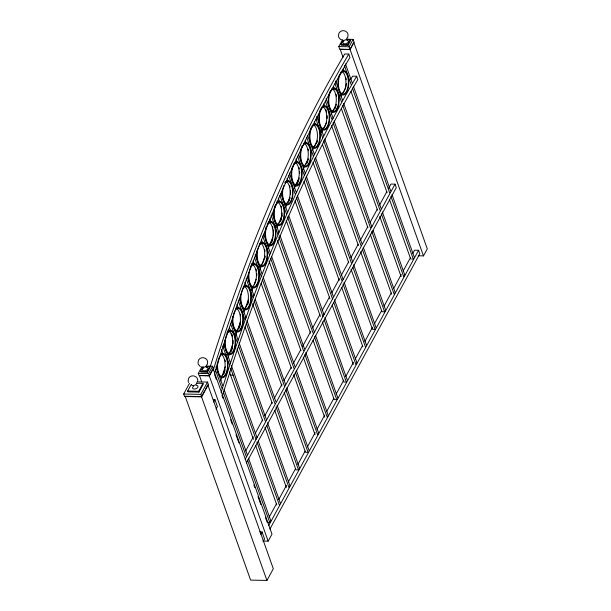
<?xml version="1.0" encoding="UTF-8"?>
<svg xmlns="http://www.w3.org/2000/svg" width="611" height="611" viewBox="0 0 611 611"><rect width="100%" height="100%" fill="white"/><g stroke="black" fill="none" stroke-linecap="round" stroke-linejoin="round"><path stroke-width="0.92" d="M197.666 381.264L197.75 379.561C196.795 375.414 190.999 374.459 188.768 378.018L188.096 380.897L188.471 382.532M207.32 364.477L207.633 361.406C206.678 357.259 200.882 356.305 198.651 359.864L197.987 362.743L198.354 364.377L200.355 366.715M347.766 37.454L348.079 34.384C347.124 30.237 341.335 29.282 339.105 32.841L338.433 35.721L338.8 37.355L340.801 39.692M346.574 39.249L353.112 39.387L354.113 42.205L350.095 49.583L339.831 49.361L338.822 46.551L342.397 39.99M346.452 39.646L350.225 39.73L350.561 40.67L347.98 45.413L341.373 45.267L341.045 44.336L343.191 40.379M347.98 45.413L347.644 44.473L350.225 39.73M418.145 255.78L423.476 255.894L349.095 46.772L353.112 39.387M197.048 381.852L207.511 382.081L208.404 384.586L201.706 396.883L184.583 396.516L183.697 394.011L189.494 383.349M196.536 383.234L202.959 383.372L203.257 384.212L198.949 392.117L187.944 391.88L187.653 391.04L191.09 384.716M206.067 366.088L212.597 366.226L213.407 368.479L209.39 375.864L199.117 375.643L198.315 373.382L201.882 366.829M206.006 366.676L209.779 366.753L210.047 367.509L207.465 372.252L200.866 372.107L200.599 371.358L203.18 366.615M207.465 372.252L207.198 371.496L209.779 366.753M198.949 392.117L198.651 391.277L202.959 383.372M209.39 375.864L208.58 373.604L212.597 366.226M268.16 541.163L209.237 375.681L213.063 368.654L271.987 534.136L268.16 541.163L262.829 541.048M201.706 396.883L200.813 394.378L207.511 382.081M201.913 395.745L204.647 390.727M205.556 389.054L207.832 384.869L273.308 568.742L266.931 580.45L250.625 580.099L185.156 396.233L200.553 396.562M213.636 402.046L214.942 399.655L213.308 399.617M216.118 409.011L217.417 406.613L214.942 399.655M245.614 451.025L253.359 436.796M255.184 433.451L262.47 420.055M264.746 415.877L272.04 402.489M274.316 398.303L282.061 384.075M283.886 380.729L291.172 367.341M293.456 363.155L300.742 349.767M302.567 346.414L310.77 331.353M312.588 328.008L319.881 314.619M322.157 310.434L329.451 297.045M331.727 292.86L339.472 278.631M341.297 275.286L348.583 261.898M350.859 257.712L358.153 244.324M360.429 240.138L367.723 226.75M369.999 222.564L377.293 209.176M379.568 204.99L386.855 191.602M388.68 188.257L390.956 184.071L395.034 184.155L396.272 187.638L246.37 462.955M245.133 459.48L395.034 184.155M269.153 517.143L276.447 503.747M278.723 499.569L286.467 485.34M288.293 481.995L295.579 468.599M297.863 464.421L305.149 451.033M307.432 446.847L315.177 432.619M316.994 429.273L324.739 415.045M326.564 411.699L333.858 398.311M336.134 394.126L343.878 379.897M345.704 376.552L353.448 362.323M355.266 358.978L362.56 345.589M364.836 341.404L372.58 327.175M374.406 323.83L381.699 310.441M383.975 306.256L391.261 292.868M393.545 288.682L401.29 274.454M403.107 271.108L410.401 257.72M412.677 253.534L414.502 250.189L418.581 250.273L419.818 253.756L269.917 529.073M260.76 534.381L262.066 531.982L259.614 531.929M267.236 522.565L269.81 522.619L270.81 520.778L248.494 458.097M298.84 469.301L299.505 468.072L277.096 405.131M384.922 311.19L385.594 309.96L363.27 247.272M394.492 293.624L395.157 292.394L373.107 230.469M268.672 525.597L418.581 250.273M263.234 541.338L264.54 538.94L262.066 531.982M423.476 255.894L427.303 248.868L353.777 42.373L349.95 49.399L340.167 49.193L343.046 57.274M341.045 44.336L347.644 44.473M338.822 46.551L349.095 46.772M214.453 373.825A1312.428 582.039 -88.8 0 1 349.927 57.487L348.782 54.066L344.703 53.982A1316.606 583.887 -88.8 0 0 210.49 365.913M222.351 395.997A1312.428 582.039 -88.8 0 1 357.825 79.667L356.679 76.245L352.6 76.154A1316.606 583.887 -88.8 0 0 350.722 79.361M411.57 259.064L413.288 259.102L390.964 196.406M200.599 371.358L207.198 371.496M198.315 373.382L208.58 373.604M230.538 375.078L233.112 375.131M209.237 375.681L199.453 375.467L201.699 381.768M187.653 391.04L198.651 391.277M183.697 394.011L200.813 394.378M345.398 63.796L352.096 82.607M353.372 86.189L390.689 190.976M391.964 194.558L414.289 257.254M344.398 65.644L351.096 84.448M352.371 88.03L389.688 192.824M343.107 69.165L343.741 70.96M351.081 91.558L387.114 192.771M389.665 199.934L410.714 259.041M335.699 80.973L342.412 99.822M343.688 103.412L381.073 208.412M382.356 212.002L404.726 274.82L403.718 276.668L381.348 213.85M335.011 83.715L341.404 101.663M342.679 105.26L380.073 210.26M333.407 86.357L334.362 89.046M341.396 108.789L377.506 210.199M379.744 216.485L401.152 276.615M326.137 98.554L333.171 118.297M334.125 120.993L371.832 226.88M325.449 101.296L331.842 119.244M333.125 122.834L370.51 227.827M371.786 231.416L394.156 294.235M323.845 103.939L324.8 106.627M325.762 109.316L326.717 112.012M331.513 125.469L367.937 227.773M370.174 234.059L391.59 294.181M316.712 116.525L323.41 135.329M324.685 138.911L361.995 243.69M316.032 119.267L322.723 138.071M323.685 140.759L360.994 245.538M362.27 249.12L384.586 311.801L382.02 311.747L360.658 251.747M314.421 121.895L315.375 124.583M322.387 144.288L358.42 245.477M307.608 135.39L314.321 154.239M315.604 157.837L352.692 261.982M353.647 264.678L376.025 327.527M306.607 137.231L313.321 156.088M314.275 158.784L351.363 262.929M352.967 267.419L375.024 329.375L372.458 329.314L351.035 269.161M305.317 140.767L306.279 143.463M312.992 162.32L348.797 262.875M298.603 154.522L305.324 173.402M306.287 176.098L343.099 279.471M344.054 282.167L366.463 345.093M297.603 156.37L304.324 175.242M305.279 177.938L341.77 280.418M343.054 284.016L365.462 346.941M295.991 159.013L297.274 162.602M303.995 181.482L339.204 280.365M341.763 287.56L362.888 346.888M289.362 172.997L296.083 191.877M297.366 195.474L333.209 296.144M334.492 299.741L356.9 362.667L355.892 364.507L333.805 302.483M288.675 175.739L295.082 193.718M296.358 197.315L332.529 298.886M287.071 178.381L288.033 181.077M295.075 200.859L329.963 298.832M332.201 305.126L353.326 364.454M280.861 193.55L287.567 212.399M288.85 215.989L324.006 314.718M324.96 317.407L347.331 380.233M279.853 195.398L286.567 214.247M287.529 216.936L322.998 316.559M324.281 320.149L346.33 382.074L343.764 382.02L322.348 321.89M278.249 198.033L279.525 201.622M286.238 220.472L320.431 316.506M272.17 213.583L278.891 232.455M279.853 235.151L314.413 332.201M315.688 335.798L337.768 397.799M271.169 215.431L277.89 234.303M278.845 236.999L313.084 333.148M314.367 336.745L336.76 399.647L334.194 399.586L313.076 340.281M269.879 218.967L270.841 221.663M277.562 240.535L310.518 333.094M263.662 234.128L270.375 252.969M271.651 256.559L304.561 348.973M305.836 352.562L328.206 415.365L327.198 417.214L304.836 354.403M262.661 235.968L269.367 254.81M270.65 258.4L303.552 350.813M261.371 239.504L262.646 243.094M269.039 261.034L300.986 350.76M303.224 357.045L324.632 417.16M255.154 254.65L261.852 273.468M263.127 277.05L295.029 366.638M296.304 370.22L318.637 432.939L317.636 434.78L295.304 372.068M254.466 257.391L261.164 276.203M262.44 279.792L294.028 368.486M253.175 260.92L254.451 264.502M261.149 283.321L291.455 368.425M293.692 374.703L315.062 434.727M247.256 276.905L253.947 295.701M255.222 299.275L285.49 384.288M286.765 387.863L309.074 450.506M246.256 278.753L252.946 297.542M254.222 301.124L284.489 386.129M285.765 389.711L308.066 452.346L305.5 452.293L284.153 392.338M244.958 282.274L246.233 285.856M252.61 303.751L281.923 386.076M239.313 299.031L246.034 317.911M246.997 320.615L275.813 401.534M238.313 300.879L245.034 319.759M246.317 323.356L274.813 403.382M276.088 406.979L298.504 469.92L295.938 469.859L274.805 410.516M237.022 304.415L238.305 308.013M245.026 326.9L272.239 403.321M231.37 321.149L238.091 340.029M239.054 342.725L266.579 420.024M267.534 422.72L289.942 485.638L288.934 487.486L266.854 425.462M230.683 323.891L237.083 341.87M238.366 345.467L265.25 420.971M229.4 327.435L230.675 331.032M231.638 333.728L232.6 336.424M237.083 349.011L262.684 420.918M264.922 427.204L286.368 487.433M223.695 344.031L230.423 362.919M231.378 365.615L257.002 437.56M258.277 441.157L280.38 503.212M222.694 345.872L229.415 364.759M230.698 368.357L255.994 439.401M256.956 442.104L279.372 505.053M221.403 349.416L223.007 353.914M229.408 371.9L253.428 439.347M255.673 445.64L276.806 504.999M215.973 366.768L222.664 385.572M223.939 389.154L247.218 454.515M215.286 369.51L221.984 388.313M223.259 391.895L246.21 456.364M247.486 459.946L269.81 522.619M214.629 374.826L216.225 379.301M221.961 395.416L222.923 398.105M230.576 419.597L232.165 424.072M235.991 434.818L238.863 442.876M253.848 484.958L254.802 487.647M257.995 496.598L260.859 504.655M265.327 517.196L266.923 521.672M201.454 396.577L266.931 580.45M213.17 370.48A1316.606 583.887 -88.8 0 1 348.782 54.074M220.624 380.951A1316.606 583.887 -88.8 0 1 221.755 377.392M222.328 375.62A1316.606 583.887 -88.8 0 1 225.176 366.768M228.155 357.687A1316.606 583.887 -88.8 0 1 232.379 345.07M235.739 335.225A1316.606 583.887 -88.8 0 1 236.976 331.666M237.595 329.887A1316.606 583.887 -88.8 0 1 240.39 321.913M243.842 312.236A1316.606 583.887 -88.8 0 1 244.797 309.609M245.431 307.86A1316.606 583.887 -88.8 0 1 248.387 299.772M251.709 290.844A1316.606 583.887 -88.8 0 1 253.046 287.285M254.054 284.627A1316.606 583.887 -88.8 0 1 256.078 279.326M259.812 269.665A1316.606 583.887 -88.8 0 1 261.18 266.175M261.867 264.433A1316.606 583.887 -88.8 0 1 264.975 256.62M268.137 248.784A1316.606 583.887 -88.8 0 1 272.857 237.312M276.89 227.704A1316.606 583.887 -88.8 0 1 277.997 225.1M278.372 224.229A1316.606 583.887 -88.8 0 1 282.083 215.599M285.459 207.893A1316.606 583.887 -88.8 0 1 286.971 204.479M287.728 202.783A1316.606 583.887 -88.8 0 1 290.004 197.704M294.342 188.157A1316.606 583.887 -88.8 0 1 295.533 185.568M296.327 183.85A1316.606 583.887 -88.8 0 1 299.13 177.847M303.155 169.346A1316.606 583.887 -88.8 0 1 304.37 166.811M305.584 164.29A1316.606 583.887 -88.8 0 1 308.028 159.257M312.534 150.107A1316.606 583.887 -88.8 0 1 313.771 147.633M314.612 145.953A1316.606 583.887 -88.8 0 1 316.75 141.706M321.501 132.45A1316.606 583.887 -88.8 0 1 322.799 129.937M323.67 128.272A1316.606 583.887 -88.8 0 1 326.717 122.467M331.109 114.257A1316.606 583.887 -88.8 0 1 335.088 106.94M340.923 96.431A1316.606 583.887 -88.8 0 1 345.566 88.244M221.067 392.652A1316.606 583.887 -88.8 0 1 356.679 76.245M303.606 143.707A12.212 5.415 -88.8 0 1 311.121 154.743A12.212 5.415 -88.8 0 1 303.232 165.833A12.212 5.415 -88.8 0 1 302.384 145.418M308.173 149.115A12.212 5.415 -88.8 0 1 308.463 150.833M308.28 158.868A12.212 5.415 -88.8 0 1 306.943 163.351M305.149 144.12A11.273 4.995 -88.8 0 1 308.227 155.675A11.273 4.995 -88.8 0 1 303.95 165.802M196.299 385.381A2.841 1.657 -19.6 0 1 197.643 387.58A2.841 1.657 -19.6 0 1 193.496 388.909A2.841 1.657 -19.6 0 1 193.595 386.244M196.773 382.86A2.841 1.657 -19.6 0 1 194.474 385.342A2.841 1.657 -19.6 0 1 191.358 384.594M346.636 40.204A2.841 1.657 -19.6 0 1 347.972 42.403A2.841 1.657 -19.6 0 1 343.825 43.732A2.841 1.657 -19.6 0 1 343.924 41.067M347.101 37.683A2.841 1.657 -19.6 0 1 344.81 40.166A2.841 1.657 -19.6 0 1 341.694 39.417M284.841 182.468A12.212 5.415 -88.8 0 1 292.837 189.257A12.212 5.415 -88.8 0 1 287.414 204.945A12.212 5.415 -88.8 0 1 282.435 189.425M289.652 185.523A12.212 5.415 -88.8 0 1 290.057 187.096M290.515 190.548A12.212 5.415 -88.8 0 1 290.492 194.199M289.973 197.804A12.212 5.415 -88.8 0 1 288.468 202.027M285.887 204.708A12.212 5.415 -88.8 0 1 283.993 204.708M285.054 183.262A11.273 4.995 -88.8 0 1 292.562 191.083A11.273 4.995 -88.8 0 1 286.04 203.585A11.273 4.995 -88.8 0 1 283.886 185.492M285.322 181.421A11.273 4.995 -88.8 0 1 290.141 191.678A11.273 4.995 -88.8 0 1 285.826 203.784M320.897 108.567A12.212 5.415 -88.8 0 1 329.573 115.433A12.212 5.415 -88.8 0 1 322.471 129.601A12.212 5.415 -88.8 0 1 320.546 109.262M327.152 115.716A12.212 5.415 -88.8 0 1 327.183 118.435M322.524 129.876A12.212 5.415 -88.8 0 1 320.63 129.876M323.662 107.261A11.273 4.995 -88.8 0 1 326.77 118.099A11.273 4.995 -88.8 0 1 323.097 128.6M312.137 125.843A12.212 5.415 -88.8 0 1 320.301 135.016A12.212 5.415 -88.8 0 1 312.633 147.404A12.212 5.415 -88.8 0 1 311.564 126.775M317.46 140.225A12.212 5.415 -88.8 0 1 316.765 143.05M314.329 125.469A11.273 4.995 -88.8 0 1 317.407 137.032A11.273 4.995 -88.8 0 1 313.13 147.159M340.625 72.556A12.212 5.415 -88.8 0 1 348.782 81.385A12.212 5.415 -88.8 0 1 341.404 94.361A12.212 5.415 -88.8 0 1 339.701 74.183M346.002 78.025A12.212 5.415 -88.8 0 1 346.231 79.766M346.33 83.356A12.212 5.415 -88.8 0 1 345.948 86.93M341.671 94.797A12.212 5.415 -88.8 0 1 339.777 94.797M342.817 72.182A11.273 4.995 -88.8 0 1 345.895 83.738A11.273 4.995 -88.8 0 1 341.618 93.865M331.628 89.114A12.212 5.415 -88.8 0 1 339.151 100.158A12.212 5.415 -88.8 0 1 331.261 111.248A12.212 5.415 -88.8 0 1 330.406 90.833M336.195 94.529A12.212 5.415 -88.8 0 1 336.493 96.24M336.31 104.282A12.212 5.415 -88.8 0 1 334.965 108.766M333.171 89.527A11.273 4.995 -88.8 0 1 336.249 101.09A11.273 4.995 -88.8 0 1 331.972 111.217M259.377 244.247A12.212 5.415 -88.8 0 1 267.412 251.327A12.212 5.415 -88.8 0 1 261.691 266.724A12.212 5.415 -88.8 0 1 257.109 250.365M264.754 249.723A12.212 5.415 -88.8 0 1 264.983 251.465M265.029 255.986A12.212 5.415 -88.8 0 1 264.7 258.629M260.423 266.488A12.212 5.415 -88.8 0 1 258.529 266.495M261.569 243.881A11.273 4.995 -88.8 0 1 264.647 255.436A11.273 4.995 -88.8 0 1 260.362 265.564M243.102 287.407A12.212 5.415 -88.8 0 1 251.106 294.204A12.212 5.415 -88.8 0 1 245.683 309.892A12.212 5.415 -88.8 0 1 240.696 294.365M248.425 301.788A12.212 5.415 -88.8 0 1 247.73 304.622M245.294 287.033A11.273 4.995 -88.8 0 1 248.371 298.596A11.273 4.995 -88.8 0 1 244.095 308.723M250.548 266.434A12.212 5.415 -88.8 0 1 258.988 271.307A12.212 5.415 -88.8 0 1 253.932 287.972A12.212 5.415 -88.8 0 1 248.715 272.46M256.146 269.321A12.212 5.415 -88.8 0 1 256.498 270.978M256.796 273.591A12.212 5.415 -88.8 0 1 256.849 275.378M251.617 263.517A12.212 5.415 -88.8 0 1 253.473 264.242M253.313 265.128A11.273 4.995 -88.8 0 1 256.391 276.691A11.273 4.995 -88.8 0 1 252.114 286.819M206.182 367.226A2.841 1.657 -19.6 0 1 207.526 369.426A2.841 1.657 -19.6 0 1 203.379 370.755A2.841 1.657 -19.6 0 1 203.478 368.089M206.655 364.706A2.841 1.657 -19.6 0 1 205.044 366.906A2.841 1.657 -19.6 0 1 201.813 367.135M220.456 354.502A12.212 5.415 -88.8 0 1 227.888 362.835A12.212 5.415 -88.8 0 1 222.419 377.774A12.212 5.415 -88.8 0 1 217.295 363.133M225.024 359.917A12.212 5.415 -88.8 0 1 225.322 361.628M225.138 369.67A12.212 5.415 -88.8 0 1 223.794 374.153M221.999 354.915A11.273 4.995 -88.8 0 1 225.077 366.478A11.273 4.995 -88.8 0 1 220.8 376.605M267.198 224.329A12.212 5.415 -88.8 0 1 275.637 229.209A12.212 5.415 -88.8 0 1 270.581 245.866A12.212 5.415 -88.8 0 1 265.365 230.362M265.502 229.515A12.212 5.415 -88.8 0 1 266.205 226.689M272.59 226.46A12.212 5.415 -88.8 0 1 272.987 228.025M273.277 229.744A12.212 5.415 -88.8 0 1 273.445 231.485M273.484 232.363A12.212 5.415 -88.8 0 1 273.346 236.052M272.911 238.741A12.212 5.415 -88.8 0 1 271.406 242.964M268.817 245.645A12.212 5.415 -88.8 0 1 266.931 245.645M268.267 221.411A12.212 5.415 -88.8 0 1 270.123 222.144M268.26 222.358A11.273 4.995 -88.8 0 1 273.071 232.615A11.273 4.995 -88.8 0 1 268.764 244.713M235.777 308.685A12.212 5.415 -88.8 0 1 243.239 317.315A12.212 5.415 -88.8 0 1 237.473 331.941A12.212 5.415 -88.8 0 1 232.73 316.422M240.352 314.092A12.212 5.415 -88.8 0 1 240.642 315.811M240.459 323.845A12.212 5.415 -88.8 0 1 239.122 328.328M237.328 309.097A11.273 4.995 -88.8 0 1 240.406 320.653A11.273 4.995 -88.8 0 1 236.121 330.78M276.386 203.157A12.212 5.415 -88.8 0 1 284.535 211.986A12.212 5.415 -88.8 0 1 277.165 224.963A12.212 5.415 -88.8 0 1 275.454 204.784M281.197 206.213A12.212 5.415 -88.8 0 1 281.602 207.786M282.106 213.033A12.212 5.415 -88.8 0 1 281.847 216.691M281.518 218.494A12.212 5.415 -88.8 0 1 280.701 221.228M277.432 225.398A12.212 5.415 -88.8 0 1 275.538 225.398M276.882 201.164A12.212 5.415 -88.8 0 1 278.731 201.897M278.578 202.783A11.273 4.995 -88.8 0 1 281.656 214.346A11.273 4.995 -88.8 0 1 277.371 224.466M293.356 164.504A12.212 5.415 -88.8 0 1 302.002 171.019A12.212 5.415 -88.8 0 1 295.228 185.721A12.212 5.415 -88.8 0 1 292.669 165.993M298.955 167.391A12.212 5.415 -88.8 0 1 299.306 169.041M299.604 171.653A12.212 5.415 -88.8 0 1 299.657 173.448M299.062 178.908A12.212 5.415 -88.8 0 1 294.976 185.813M294.41 162.526A11.273 4.995 -88.8 0 1 299.23 172.783A11.273 4.995 -88.8 0 1 294.922 184.889M226.818 333.094A12.212 5.415 -88.8 0 1 235.22 337.684A12.212 5.415 -88.8 0 1 230.477 354.579A12.212 5.415 -88.8 0 1 224.879 340.006M232.211 335.218A12.212 5.415 -88.8 0 1 232.615 336.791M233.074 340.243A12.212 5.415 -88.8 0 1 233.051 343.894M232.531 347.499A12.212 5.415 -88.8 0 1 231.027 351.722M228.445 354.403A12.212 5.415 -88.8 0 1 226.551 354.403M227.895 330.169A12.212 5.415 -88.8 0 1 229.744 330.902M227.078 333.812A11.273 4.995 -88.8 0 1 235.082 340.151A11.273 4.995 -88.8 0 1 228.529 353.227A11.273 4.995 -88.8 0 1 226.75 334.461M227.88 331.116A11.273 4.995 -88.8 0 1 232.699 341.373A11.273 4.995 -88.8 0 1 228.384 353.479M308.776 163.381A11.273 4.995 -88.8 0 0 307.593 144.173A11.273 4.995 -88.8 0 0 300.749 156.737A11.273 4.995 -88.8 0 0 308.776 163.381M327.297 126.53A11.273 4.995 -88.8 0 0 326.114 107.315A11.273 4.995 -88.8 0 0 319.27 119.878A11.273 4.995 -88.8 0 0 327.297 126.53M317.957 144.738A11.273 4.995 -88.8 0 0 316.773 125.522A11.273 4.995 -88.8 0 0 309.93 138.086A11.273 4.995 -88.8 0 0 317.957 144.738M346.445 91.444A11.273 4.995 -88.8 0 0 345.261 72.235A11.273 4.995 -88.8 0 0 338.418 84.799A11.273 4.995 -88.8 0 0 346.445 91.444M336.806 108.796A11.273 4.995 -88.8 0 0 335.615 89.58A11.273 4.995 -88.8 0 0 328.779 102.144A11.273 4.995 -88.8 0 0 336.806 108.796M265.197 263.142A11.273 4.995 -88.8 0 0 264.013 243.926A11.273 4.995 -88.8 0 0 257.17 256.498A11.273 4.995 -88.8 0 0 265.197 263.142M248.921 306.302A11.273 4.995 -88.8 0 0 247.738 287.086A11.273 4.995 -88.8 0 0 240.894 299.65A11.273 4.995 -88.8 0 0 248.921 306.302M256.941 284.398A11.273 4.995 -88.8 0 0 255.757 265.182A11.273 4.995 -88.8 0 0 248.921 277.745A11.273 4.995 -88.8 0 0 256.941 284.398M225.635 374.184A11.273 4.995 -88.8 0 0 224.443 354.968A11.273 4.995 -88.8 0 0 217.608 367.532A11.273 4.995 -88.8 0 0 225.635 374.184M273.591 242.292A11.273 4.995 -88.8 0 0 272.407 223.084A11.273 4.995 -88.8 0 0 265.571 235.647A11.273 4.995 -88.8 0 0 273.591 242.292M240.955 328.359A11.273 4.995 -88.8 0 0 239.772 309.143A11.273 4.995 -88.8 0 0 232.928 321.714A11.273 4.995 -88.8 0 0 240.955 328.359M282.206 222.053A11.273 4.995 -88.8 0 0 281.022 202.837A11.273 4.995 -88.8 0 0 274.179 215.4A11.273 4.995 -88.8 0 0 282.206 222.053M299.749 182.468A11.273 4.995 -88.8 0 0 298.565 163.252A11.273 4.995 -88.8 0 0 291.73 175.815A11.273 4.995 -88.8 0 0 299.749 182.468"/></g></svg>
